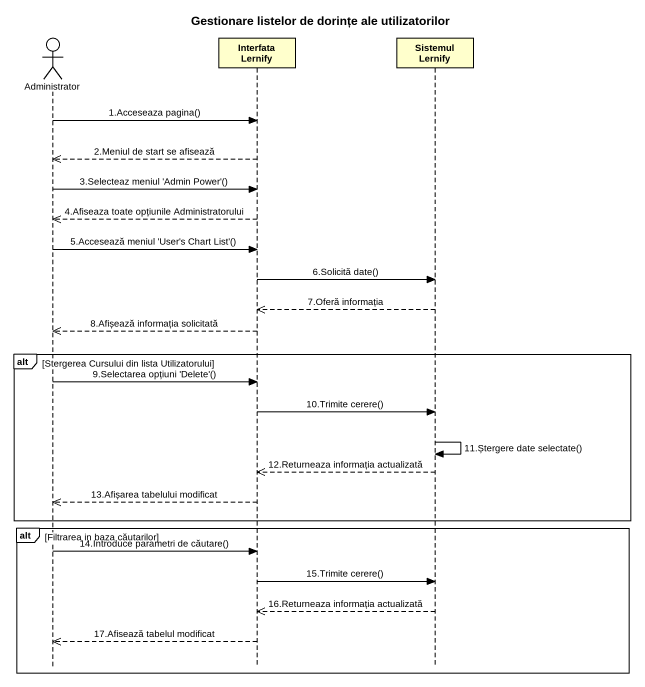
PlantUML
@startuml
title Gestionare listelor de dorințe ale utilizatorilor
hide footbox
actor Administrator
participant "Interfata Lernify" as Interfata_Lernify
participant "Sistemul Lernify" as Sistemul_Lernify

Administrator -> Interfata_Lernify : 1.Acceseaza pagina()
Interfata_Lernify -->> Administrator : 2.Meniul de start se afisează
Administrator -> Interfata_Lernify : 3.Selecteaz meniul 'Admin Power'()
Interfata_Lernify -->> Administrator : 4.Afiseaza toate opțiunile Administratorului
Administrator -> Interfata_Lernify : 5.Accesează meniul 'User's Chart List'()
Interfata_Lernify -> Sistemul_Lernify : 6.Solicită date()
Sistemul_Lernify -->> Interfata_Lernify : 7.Oferă informația
Interfata_Lernify -->> Administrator : 8.Afișează informația solicitată
alt Stergerea Cursului din lista Utilizatorului
  Administrator -> Interfata_Lernify : 9.Selectarea opțiuni 'Delete'()
  Interfata_Lernify -> Sistemul_Lernify : 10.Trimite cerere()
  Sistemul_Lernify -> Sistemul_Lernify : 11.Ștergere date selectate()
  Sistemul_Lernify -->> Interfata_Lernify : 12.Returneaza informația actualizată
  Interfata_Lernify -->> Administrator : 13.Afișarea tabelului modificat
end
alt Filtrarea in baza căutarilor
  Administrator -> Interfata_Lernify : 14.Introduce parametri de căutare()
  Interfata_Lernify -> Sistemul_Lernify : 15.Trimite cerere()
  Sistemul_Lernify -->> Interfata_Lernify : 16.Returneaza informația actualizată
  Interfata_Lernify -->> Administrator : 17.Afisează tabelul modificat
end
@enduml
